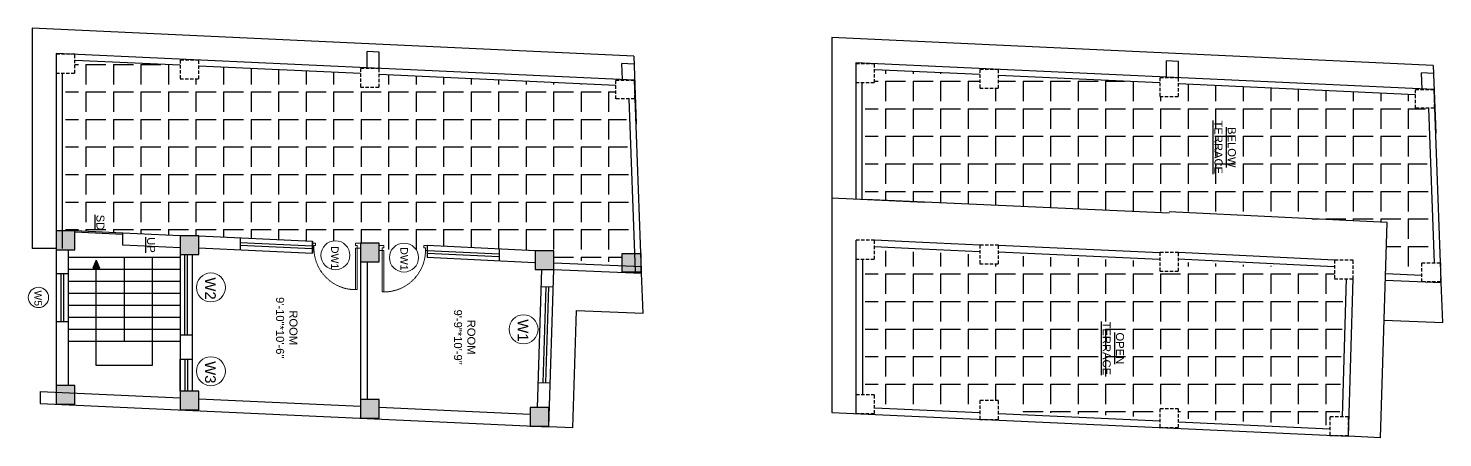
# Model space of a CAD drawing. Header units: inches. Extents: x -10117506 to -5032697, y -6529230 to -3254494.
# Drawn here: x -5054217 to -5053156, y -3264129 to -3263822 of the extents above; entities that cross this region are included whole.
import ezdxf

# ---------------------------------------------------------------- set-up
doc = ezdxf.new("R2010")
doc.units = ezdxf.units.IN
doc.header["$LTSCALE"] = 2
doc.header["$MEASUREMENT"] = 0
doc.linetypes.add('DASHED2', pattern=[0.375, 0.25, -0.125])
doc.linetypes.add('HIDDEN', pattern=[0.375, 0.25, -0.125])
doc.layers.get('0').update_dxf_attribs({"linetype": 'CONTINUOUS'})
doc.layers.add('A-Hatch', color=7, linetype='CONTINUOUS')
for name, color, linetype, lineweight in [('Annotate-Lite.w', 177, 'CONTINUOUS', 9), ('Door-Window.w', 4, 'CONTINUOUS', 15), ('TEXT', 181, 'CONTINUOUS', 25)]:
    doc.layers.add(name, color=color, linetype=linetype, lineweight=lineweight)
doc.styles.add('arial.', font='arial.ttf')
doc.styles.add('gaurav', font='arial.ttf')

# ---------------------------------------------------------------- blocks, each defined once
blk = doc.blocks.new('3-0')
at = {"ltscale": 3}
for p, q in [((11063.04771873254, 10097.67926626675), (11065.97411061868, 10099.89976160063)), ((11063.04771873254, 10097.67926626675), (11064.52804895506, 10095.72833834261)), ((11065.25107978682, 10097.81404997167), (11066.71427572989, 10098.92429763861)), ((11065.99124489813, 10096.83858600955), (11065.25107978682, 10097.81404997167)), ((11065.97411061863, 10099.8997616006), (11066.71427572989, 10098.92429763861)), ((11065.99124489813, 10096.83858600955), (11064.52804895506, 10095.72833834261)), ((11085.49991520455, 10074.12700885048), (11110.3247412691, 10092.9636556783)), ((11086.24008031584, 10073.15154488841), (11111.04573409061, 10091.97364411575)), ((11111.04573409061, 10091.97364411575), (11110.3247412691, 10092.9636556783)), ((11084.03671926142, 10073.01676118352), (11082.57352331835, 10071.90651351658)), ((11082.57352331835, 10071.90651351658), (11084.79401865222, 10068.98012163045)), ((11084.03671926142, 10073.01676118352), (11084.77688437277, 10072.04129722147)), ((11084.77688437277, 10072.04129722147), (11086.24008031584, 10073.15154488841)), ((11084.79401865222, 10068.98012163045), (11087.72041053836, 10071.20061696427)), ((11086.24008031584, 10073.15154488841), (11085.49991520455, 10074.12700885047)), ((11087.72041053836, 10071.20061696427), (11086.24008031584, 10073.15154488841))]:
    blk.add_line(p, q, dxfattribs=at)
at = {"layer": 'Door-Window.w', "color": 9, "linetype": 'HIDDEN', "lineweight": 18}
blk.add_arc((11085.49991520455, 10074.12700885048), 31.16233708904959, 37.19059523975735, 127.1464893766062, dxfattribs=at)

msp = doc.modelspace()

# ---------------------------------------------------------------- hatches: boundary and pattern name
at = {"ltscale": 0.5}
for points in [[(-5054181.925618804, -3263987.744188007), (-5054181.925618804, -3263973.744188007), (-5054195.925618804, -3263973.744188007), (-5054195.925618805, -3263987.744188007)], [(-5054088.925618803, -3263991.468685472), (-5054088.925618803, -3263977.468685472), (-5054102.925618803, -3263977.468685472), (-5054102.925618803, -3263991.468685472)], [(-5053953.925618803, -3263996.875214051), (-5053953.925618803, -3263982.875214051), (-5053967.925618803, -3263982.875214051), (-5053967.925618803, -3263996.875214051)], [(-5053822.961710766, -3264002.560216599), (-5053822.961710766, -3263988.560216599), (-5053836.961710766, -3263988.560216599), (-5053836.961710766, -3264002.560216599)], [(-5053757.55882028, -3264004.740024263), (-5053757.55882028, -3263990.740024263), (-5053771.55882028, -3263990.740024263), (-5053771.558820281, -3264004.740024263)], [(-5054181.925618803, -3264103.611590392), (-5054181.925618803, -3264089.611590392), (-5054195.925618803, -3264089.611590392), (-5054195.925618803, -3264103.611590392)], [(-5054088.925618812, -3264107.869397134), (-5054088.925618812, -3264093.869397134), (-5054102.925618812, -3264093.869397134), (-5054102.925618812, -3264107.869397134)], [(-5053953.925618798, -3264114.05008434), (-5053953.925618798, -3264100.05008434), (-5053967.925618798, -3264100.05008434), (-5053967.925618798, -3264114.05008434)], [(-5053826.5855673, -3264119.880077134), (-5053826.5855673, -3264105.880077134), (-5053840.5855673, -3264105.880077134), (-5053840.585567301, -3264119.880077134)]]:
    msp.add_hatch(color=1, dxfattribs=at).paths.add_polyline_path(points)
at = {"layer": 'A-Hatch', "ltscale": 0.5}
h = msp.add_hatch(dxfattribs=at)
h.set_pattern_fill('ANGLE', color=256, scale=75, angle=-90.00000000000001)
h.set_pattern_definition([(270, (-1794722.414301614, -8309713.919095255), (20.625, -3.788751034862123e-15), [15, -5.625]), (360, (-1794722.414301614, -8309713.919095255), (5.051668046482831e-15, 20.625), [15, -5.625])])
edge = h.paths.add_edge_path()
edge.add_line((-5054095.925618803, -3263977.468685472), (-5054088.925618776, -3263977.468685472))
edge.add_line((-5054088.925618776, -3263977.468685472), (-5054003.925618805, -3263981.266660094))
edge.add_line((-5054003.925618805, -3263981.266660094), (-5054003.925618805, -3263982.899199712))
edge.add_line((-5054003.925618805, -3263982.899199712), (-5054001.477151796, -3263982.899199715))
edge.add_line((-5054001.477151796, -3263982.899199715), (-5054001.477151797, -3263984.735549971))
edge.add_line((-5054001.477151796, -3263984.735549971), (-5054002.701385301, -3263984.735549969))
edge.add_line((-5054002.701385301, -3263984.735549969), (-5054002.701385301, -3263986.571900225))
edge.add_line((-5054002.701385301, -3263986.571900225), (-5054002.75413437, -3263986.571900224))
edge.add_ellipse((-5053971.598319316, -3263986.547916732), major_axis=(18.8318476678193, -24.82029212130361), ratio=0.9999999994320901, start_angle=232.8555013650305, end_angle=235.90446127637)
edge.add_line((-5054002.708756043, -3263988.229021571), (-5053996.916699573, -3263988.453394216))
edge.add_arc((-5053986.647538891, -3263991.97508535), 10.85624104256381, 90, 161.0711817275833, ccw=False)
edge.add_arc((-5053986.647538891, -3263991.97508535), 10.85624104256381, 14.491989668641793, 90, ccw=False)
edge.add_line((-5053976.136714824, -3263989.25836913), (-5053971.598319316, -3263989.434177466))
edge.add_line((-5053971.598319316, -3263989.434177466), (-5053971.598319315, -3263986.547916731))
edge.add_line((-5053971.598319316, -3263986.547916731), (-5053970.374085813, -3263986.547916732))
edge.add_line((-5053970.374085812, -3263986.547916732), (-5053970.37408581, -3263984.711566477))
edge.add_line((-5053970.374085811, -3263984.711566477), (-5053971.598319316, -3263984.711566475))
edge.add_line((-5053971.598319316, -3263984.711566475), (-5053971.598319314, -3263982.87521622))
edge.add_line((-5053971.598319314, -3263982.87521622), (-5053967.925618803, -3263982.875216222))
edge.add_line((-5053967.925618803, -3263982.875216222), (-5053960.925618803, -3263982.875215136))
edge.add_line((-5053960.925618803, -3263982.875215136), (-5053960.925618802, -3263865.928997071))
edge.add_line((-5053960.925618803, -3263865.928997071), (-5053967.925618803, -3263865.928997071))
edge.add_line((-5053967.925618803, -3263865.928997071), (-5053967.925618803, -3263855.786745721))
edge.add_line((-5053967.925618803, -3263855.786745721), (-5054088.925618803, -3263850.194341248))
edge.add_line((-5054088.925618803, -3263850.194341248), (-5054088.925618803, -3263859.689537534))
edge.add_line((-5054088.925618803, -3263859.689537534), (-5054095.925618803, -3263859.689537534))
edge.add_line((-5054095.925618803, -3263859.689537534), (-5054095.925618803, -3263977.468685472))
edge = h.paths.add_edge_path()
edge.add_line((-5053960.925618803, -3263982.87521405), (-5053953.925618803, -3263982.87521405))
edge.add_line((-5053953.925618803, -3263982.87521405), (-5053953.925618804, -3263984.601001791))
edge.add_line((-5053953.925618803, -3263984.601001791), (-5053950.252920129, -3263984.60100179))
edge.add_line((-5053950.25292013, -3263984.60100179), (-5053950.252920129, -3263986.437352045))
edge.add_line((-5053950.252920128, -3263986.437352045), (-5053951.477153633, -3263986.437352045))
edge.add_line((-5053951.477153633, -3263986.437352045), (-5053951.477153634, -3263988.273702301))
edge.add_line((-5053951.477153633, -3263988.273702301), (-5053950.252920128, -3263988.273702301))
edge.add_line((-5053950.252920128, -3263988.273702301), (-5053950.252920128, -3263990.2610554))
edge.add_line((-5053950.252920128, -3263990.2610554), (-5053945.559538705, -3263990.442867579))
edge.add_arc((-5053935.203700554, -3263993.700870919), 10.85624104256381, 90.00000000245763, 162.5361393454087, ccw=False)
edge.add_arc((-5053935.203700554, -3263993.700870919), 10.85624104256381, 13.027032055997381, 90, ccw=False)
edge.add_line((-5053924.626857633, -3263991.253757641), (-5053919.260623131, -3263991.461634798))
edge.add_ellipse((-5053950.252920128, -3263988.273702301), major_axis=(18.8318476678193, 24.8202921213036), ratio=0.9999999994320901, start_angle=301.3156955908996, end_angle=307.1444986349694)
edge.add_line((-5053919.097105075, -3263988.297685795), (-5053919.149854144, -3263988.297685795))
edge.add_line((-5053919.149854144, -3263988.297685795), (-5053919.149854144, -3263986.461335537))
edge.add_line((-5053919.149854144, -3263986.461335537), (-5053920.374087648, -3263986.461335539))
edge.add_line((-5053920.374087648, -3263986.461335539), (-5053920.374087648, -3263984.624985283))
edge.add_line((-5053920.374087648, -3263984.624985283), (-5053917.925620639, -3263984.624985281))
edge.add_line((-5053917.925620639, -3263984.624985281), (-5053836.961710754, -3263988.560216599))
edge.add_line((-5053836.961710754, -3263988.560216599), (-5053829.961710767, -3263988.560216598))
edge.add_line((-5053829.961710767, -3263988.560216598), (-5053826.478146092, -3263862.324195961))
edge.add_line((-5053826.478146092, -3263862.324195961), (-5053953.925618803, -3263856.433800782))
edge.add_line((-5053953.925618803, -3263856.433800782), (-5053953.925618803, -3263865.928997071))
edge.add_line((-5053953.925618803, -3263865.928997071), (-5053960.925618803, -3263865.928997071))
edge.add_line((-5053960.925618803, -3263865.928997071), (-5053960.925618803, -3263982.87521405))
h.paths.add_polyline_path([(-5054188.925618804, -3263973.744188006), (-5054181.925618803, -3263973.744188006), (-5054145.925618803, -3263975.441427357), (-5054102.925618796, -3263977.468685472), (-5054095.925618803, -3263977.468685473), (-5054095.925618803, -3263859.689537534), (-5054102.925618803, -3263859.689537534), (-5054102.925618803, -3263849.547286185), (-5054181.925618803, -3263845.896046902), (-5054181.925618803, -3263855.391243187), (-5054188.925618803, -3263855.391243187)])
h.paths.add_polyline_path([(-5053768.871007083, -3263874.783946256), (-5053776.335604813, -3263874.783946255), (-5053776.335604813, -3263864.641694906), (-5053826.478146091, -3263862.324195962), (-5053829.961710768, -3263988.560216599), (-5053822.961710766, -3263988.560216599), (-5053822.961710766, -3263995.192061434), (-5053771.558820281, -3263997.183306269), (-5053771.558820281, -3263990.725638179), (-5053765.023418012, -3263990.725638179)])
h.paths.add_polyline_path([(-5054157.708474601, -3263960.454149344), (-5054157.708474601, -3263974.275431745), (-5054168.010793837, -3263974.275431745), (-5054168.010793837, -3263960.454149344)], flags=24)
h = msp.add_hatch(dxfattribs=at)
h.set_pattern_fill('ANGLE', color=256, scale=75, angle=-90.00000000000001)
h.set_pattern_definition([(270, (-1794122.952365821, -8309128.457159462), (20.625, -3.788751034862123e-15), [15, -5.625]), (360, (-1794122.952365821, -8309128.457159462), (5.051668046482831e-15, 20.625), [15, -5.625])])
h.paths.add_polyline_path([(-5053227.016210299, -3263869.324195963), (-5053354.463683011, -3263863.433800783), (-5053354.46368301, -3263872.928997071), (-5053361.463683011, -3263872.928997071), (-5053361.463683009, -3263959.499565304), (-5053229.681414858, -3263965.904810674)])
h.paths.add_polyline_path([(-5053361.463683011, -3263960.158056077), (-5053361.463683011, -3263872.928997071), (-5053368.46368301, -3263872.928997071), (-5053368.463683009, -3263862.786745721), (-5053489.46368301, -3263857.194341248), (-5053489.46368301, -3263866.689537534), (-5053496.46368301, -3263866.689537534), (-5053496.463683011, -3263954.125978737)])
h.paths.add_polyline_path([(-5053229.681414858, -3263965.904810674), (-5053198.194337132, -3263967.435232494), (-5053199.290906521, -3264003.129864424), (-5053172.096884487, -3264004.183306271), (-5053172.096884487, -3263997.72563818), (-5053165.561482219, -3263997.72563818), (-5053169.409071289, -3263881.783946256), (-5053176.873669021, -3263881.783946255), (-5053176.873669021, -3263871.641694908), (-5053227.016210298, -3263869.324195964)])
h.paths.add_polyline_path([(-5053582.46368301, -3263852.896046901), (-5053582.46368301, -3263862.391243187), (-5053589.463683011, -3263862.391243189), (-5053589.463683011, -3263949.970547681), (-5053496.463683011, -3263954.125978736), (-5053496.463683011, -3263866.689537534), (-5053503.46368301, -3263866.689537534), (-5053503.46368301, -3263856.547286186)])
h.paths.add_polyline_path([(-5053496.46368301, -3263998.468685473), (-5053503.46368301, -3263998.468685473), (-5053503.46368301, -3263991.346821399), (-5053582.46368301, -3263988.286519917), (-5053582.46368301, -3263994.744188009), (-5053589.463683011, -3263994.744188008), (-5053589.46368301, -3264096.611590392), (-5053582.46368301, -3264096.611590392), (-5053582.463683009, -3264104.228254666), (-5053503.46368301, -3264107.708003064), (-5053503.463683011, -3264100.869397135), (-5053496.463683011, -3264100.869397135)])
h.paths.add_polyline_path([(-5053496.46368301, -3264100.869397135), (-5053489.46368301, -3264100.869397135), (-5053489.46368301, -3264108.324667336), (-5053368.46368301, -3264113.654408555), (-5053368.463683009, -3264107.050084341), (-5053361.46368301, -3264107.050084341), (-5053361.46368301, -3264003.875214051), (-5053368.46368301, -3264003.875214051), (-5053368.463683011, -3263996.576450516), (-5053489.46368301, -3263991.889153308), (-5053489.46368301, -3263998.468685473), (-5053496.46368301, -3263998.468685473)])
h.paths.add_polyline_path([(-5053241.1236315, -3264119.263412862), (-5053241.1236315, -3264112.880077135), (-5053233.737292441, -3264112.880077135), (-5053230.886114033, -3264009.5602166), (-5053237.499774973, -3264009.5602166), (-5053237.499774973, -3264001.649729528), (-5053354.46368301, -3263997.118782423), (-5053354.46368301, -3264003.875214051), (-5053361.463683011, -3264003.875214051), (-5053361.46368301, -3264107.050084342), (-5053354.46368301, -3264107.050084341), (-5053354.46368301, -3264114.271072827)])
h.paths.add_polyline_path([(-5053309.39940422, -3263889.841529819), (-5053309.39940422, -3263932.246713994), (-5053329.808135461, -3263932.246713994), (-5053329.808135461, -3263889.841529819)], flags=24)
h.paths.add_polyline_path([(-5053393.215109771, -3264040.474923294), (-5053393.215109771, -3264082.880107469), (-5053413.623841012, -3264082.880107469), (-5053413.623841012, -3264040.474923294)], flags=24)
h = msp.add_hatch(dxfattribs=at)
h.set_pattern_fill('ANSI31', color=256, angle=-90.00000000000001)
h.set_pattern_definition([(315, (-1795387.696255829, -8355261.993018329), (0.08838834764831846, 0.08838834764831843), [])])
h.paths.add_polyline_path([(-5054165.925618801, -3263995.61520502), (-5054168.434854247, -3264001.535219547), (-5054163.416383358, -3264001.535219547)])

# ---------------------------------------------------------------- linework, layer by layer
at = {"ltscale": 0.5}
for p, q in [((-5053762.99913625, -3263842.734064156), (-5054213.925618802, -3263821.893045328)), ((-5054213.925618802, -3263821.893045328), (-5054213.925618805, -3263986.744188007)), ((-5053163.537200456, -3263849.734064157), (-5053614.463683009, -3263828.893045329)), ((-5053614.463683009, -3263828.893045329), (-5053614.463683013, -3264109.787498767)), ((-5053762.335604813, -3263860.783946255), (-5054195.925618803, -3263840.744188123)), ((-5054102.925618803, -3263849.547286185), (-5054181.925618803, -3263845.896046901)), ((-5053962.925618805, -3263851.281942007), (-5053962.925618805, -3263839.281942007)), ((-5053953.925618805, -3263839.697905976), (-5053962.925618805, -3263839.281942007)), ((-5053953.925618805, -3263851.697905976), (-5053953.925618805, -3263839.697905976)), ((-5053762.99913625, -3263842.734064156), (-5053761.130607378, -3263893.563194418)), ((-5053363.463683012, -3263858.281942008), (-5053363.463683012, -3263846.281942008)), ((-5053354.463683012, -3263846.697905977), (-5053363.463683012, -3263846.281942008)), ((-5053354.463683012, -3263858.697905977), (-5053354.463683012, -3263846.697905977)), ((-5054195.925618803, -3263854.744188007), (-5054195.925618805, -3263986.744188007)), ((-5054191.425618803, -3263855.391243187), (-5054191.425618805, -3263986.744188007)), ((-5053967.925618803, -3263855.786745721), (-5054088.925618803, -3263850.194341248)), ((-5053776.335604813, -3263864.641694906), (-5053953.925618803, -3263856.433800783)), ((-5053762.777959105, -3263848.750691522), (-5053771.799365833, -3263848.333738172)), ((-5053771.357011542, -3263860.366992905), (-5053771.799365833, -3263848.333738171)), ((-5053162.873669021, -3263867.783946256), (-5053596.46368301, -3263847.744188124)), ((-5053503.46368301, -3263856.547286186), (-5053582.46368301, -3263852.896046902)), ((-5053368.46368301, -3263862.786745722), (-5053489.46368301, -3263857.194341249)), ((-5053163.316023312, -3263855.750691523), (-5053172.337430039, -3263855.333738173)), ((-5053171.895075749, -3263867.366992906), (-5053172.337430039, -3263855.333738172)), ((-5053163.537200456, -3263849.734064157), (-5053161.668671584, -3263900.563194419)), ((-5053757.071340718, -3264003.986424548), (-5053762.335604813, -3263860.783946255)), ((-5053596.463683009, -3263861.744188008), (-5053596.463683011, -3263950.050828463)), ((-5053591.963683009, -3263862.391243188), (-5053591.963683011, -3263950.262983383)), ((-5053176.873669021, -3263871.641694907), (-5053354.46368301, -3263863.433800784)), ((-5053157.609404925, -3264010.986424549), (-5053162.873669021, -3263867.783946256)), ((-5053761.568303214, -3264004.151737317), (-5053766.323990585, -3263874.783946255)), ((-5053162.599924045, -3263997.72563818), (-5053166.862054792, -3263881.783946256)), ((-5053545.050886126, -3263952.474712407), (-5053614.463683011, -3263949.202208788)), ((-5053589.46368301, -3263949.970547681), (-5053361.46368301, -3263960.158056076)), ((-5053198.194337132, -3263967.435232494), (-5053361.463683011, -3263959.499565303)), ((-5054145.925618803, -3263975.441427357), (-5054181.925618803, -3263973.744188007)), ((-5053203.146033142, -3264128.618800515), (-5053198.194337132, -3263967.435232494)), ((-5054181.925618803, -3263978.749741676), (-5054182.16108495, -3263978.738640498)), ((-5054145.972712032, -3263976.440317856), (-5054181.972712032, -3263974.743078506)), ((-5054102.925618803, -3263977.468685472), (-5054145.925618803, -3263975.441427357)), ((-5054145.925618803, -3263984.451423963), (-5054145.925618803, -3263975.441427357)), ((-5054102.925618803, -3263986.478682078), (-5054145.925618803, -3263984.451423963)), ((-5054088.925618803, -3263977.468685472), (-5054003.925618805, -3263981.266660093)), ((-5054057.925618805, -3263978.642003113), (-5054057.925618805, -3263987.652627744)), ((-5054057.925618809, -3263982.274612501), (-5054003.879449871, -3263984.772530162)), ((-5054057.925618805, -3263984.276747485), (-5054003.971787739, -3263986.770397454)), ((-5054003.925618805, -3263990.2756398), (-5054003.925618805, -3263981.266660093)), ((-5054003.925618805, -3263981.266660093), (-5054003.925618805, -3263990.277284724)), ((-5053836.961710766, -3263988.560216599), (-5053917.925620636, -3263984.624985281)), ((-5053917.925620636, -3263984.624985281), (-5053917.925620636, -3263993.635609912)), ((-5053596.463683011, -3263980.744188008), (-5053596.463683011, -3263993.744188008)), ((-5053546.46368301, -3263982.441427358), (-5053582.46368301, -3263980.744188008)), ((-5053503.46368301, -3263984.468685473), (-5053546.46368301, -3263982.441427358)), ((-5053489.46368301, -3263984.468685473), (-5053368.46368301, -3263989.875214051)), ((-5054195.925618805, -3263986.744188007), (-5054213.925618804, -3263986.744188007)), ((-5054195.925618805, -3263986.744188007), (-5054195.925618803, -3264005.744188007)), ((-5054186.925618805, -3263987.744188007), (-5054186.925618803, -3264089.611590392)), ((-5054186.925618803, -3263993.243123164), (-5054144.925618803, -3263993.243123164)), ((-5054144.925618805, -3263993.243123164), (-5054144.925618803, -3264056.243123164)), ((-5054144.925618803, -3263993.243123164), (-5054102.925618804, -3263993.243123164)), ((-5054123.925618804, -3263993.243123164), (-5054123.9256188, -3264074.50680326)), ((-5054102.925618803, -3263991.468685472), (-5054102.925618803, -3264093.869397134)), ((-5054099.425618803, -3264051.468685472), (-5054099.425618803, -3263991.468685472)), ((-5054097.425618803, -3264051.468685472), (-5054097.425618803, -3263991.468685472)), ((-5054093.925618803, -3263991.468685472), (-5054093.925618803, -3264093.869397134)), ((-5054089.327356461, -3263986.459714715), (-5054003.925618805, -3263990.2756398)), ((-5053917.92562064, -3263988.257594669), (-5053863.879451702, -3263990.75551233)), ((-5053917.925620636, -3263990.259729653), (-5053863.97178957, -3263992.753379622)), ((-5053837.398637798, -3263997.549604497), (-5053917.925620636, -3263993.635609912)), ((-5053863.925620636, -3263987.249642261), (-5053863.925620636, -3263996.260266892)), ((-5053596.463683011, -3263993.744188008), (-5053596.463683011, -3264012.744188008)), ((-5053596.46368301, -3263994.744188008), (-5053596.46368301, -3264110.611590393)), ((-5053591.46368301, -3263994.744188008), (-5053591.46368301, -3264096.611590393)), ((-5053546.699149158, -3263987.43587985), (-5053582.699149158, -3263985.738640499)), ((-5053503.699149158, -3263989.463137965), (-5053546.699149158, -3263987.43587985)), ((-5053489.686870597, -3263989.463701719), (-5053368.686870597, -3263994.870230298)), ((-5053237.742512213, -3264000.554320987), (-5053354.70642025, -3263994.869318439)), ((-5053237.499774974, -3263995.5602166), (-5053354.46368301, -3263989.875214051)), ((-5054195.925618805, -3264005.744188007), (-5054195.925618805, -3264041.744188007)), ((-5054186.925618805, -3264005.744188007), (-5054195.925618805, -3264005.744188007)), ((-5054192.425618805, -3264005.744188007), (-5054192.425618805, -3264041.744188007)), ((-5054190.425618805, -3264005.744188007), (-5054190.425618805, -3264041.744188007)), ((-5054186.925618803, -3264002.243123164), (-5054144.925618803, -3264002.243123164)), ((-5054165.925618802, -3263995.615205021), (-5054168.434854247, -3264001.535219547)), ((-5054163.416383358, -3264001.535219547), (-5054168.434854247, -3264001.535219547)), ((-5054165.925618802, -3263995.615205021), (-5054163.416383358, -3264001.535219547)), ((-5054165.925618802, -3264074.50680326), (-5054165.925618803, -3264001.535219547)), ((-5054144.925618803, -3264002.243123164), (-5054102.925618804, -3264002.243123164)), ((-5053967.925618803, -3263996.875214051), (-5053967.925618803, -3264100.05008434)), ((-5053962.925618803, -3263996.875214051), (-5053962.925618803, -3264100.05008434)), ((-5053835.140030537, -3264105.880077134), (-5053831.965956733, -3264002.560216599)), ((-5053826.585567294, -3264120.521037289), (-5053822.961710766, -3264002.560216599)), ((-5053822.961710766, -3264002.560216599), (-5053757.020974629, -3264005.356520866)), ((-5053822.749869535, -3263997.564706285), (-5053756.809133396, -3264000.361010552)), ((-5053755.915430499, -3264035.430365258), (-5053757.020974629, -3264005.356520866)), ((-5053199.366150381, -3264005.579141198), (-5053172.096884487, -3264006.735530541)), ((-5054186.925618803, -3264011.243123164), (-5054144.925618803, -3264011.243123164)), ((-5054144.925618803, -3264011.243123164), (-5054102.925618804, -3264011.243123164)), ((-5053823.367528373, -3264015.77006018), (-5053832.363284409, -3264015.493702919)), ((-5053828.864934839, -3264015.601175187), (-5053831.075792921, -3264087.567223477)), ((-5053826.865877943, -3264015.662587912), (-5053829.076736024, -3264087.628636202)), ((-5053231.67620765, -3264112.880077135), (-5053228.497417215, -3264009.406684789)), ((-5053227.1236315, -3264127.52103729), (-5053223.499774973, -3264009.5602166)), ((-5053199.519692647, -3264010.577123757), (-5053157.559038836, -3264012.356520867)), ((-5053156.453494705, -3264042.430365259), (-5053157.559038836, -3264012.356520867)), ((-5054186.925618803, -3264020.243123164), (-5054144.925618803, -3264020.243123164)), ((-5054144.925618803, -3264020.243123164), (-5054102.925618804, -3264020.243123164)), ((-5054186.925618803, -3264029.243123164), (-5054144.925618803, -3264029.243123164)), ((-5054144.925618803, -3264029.243123164), (-5054102.925618804, -3264029.243123164)), ((-5053808.602368524, -3264121.344359708), (-5053805.897902619, -3264033.310792319)), ((-5053805.897902619, -3264033.310792319), (-5053755.915430499, -3264035.430365258)), ((-5054195.925618803, -3264041.744188008), (-5054195.925618803, -3264103.611590392)), ((-5054186.925618805, -3264041.744188007), (-5054195.925618805, -3264041.744188007)), ((-5054186.925618803, -3264038.243123164), (-5054144.925618803, -3264038.243123164)), ((-5054186.925618803, -3264047.243123164), (-5054144.925618803, -3264047.243123164)), ((-5054144.925618803, -3264038.243123164), (-5054102.925618804, -3264038.243123164)), ((-5054144.925618803, -3264047.243123164), (-5054102.925618804, -3264047.243123164)), ((-5053200.440946244, -3264040.565019108), (-5053156.453494705, -3264042.430365259)), ((-5054186.925618803, -3264056.243123164), (-5054144.925618803, -3264056.243123164)), ((-5054144.925618803, -3264056.243123163), (-5054102.925618803, -3264056.243123163)), ((-5054102.925618803, -3264051.468685472), (-5054093.925618803, -3264051.468685472)), ((-5054123.9256188, -3264074.50680326), (-5054165.925618802, -3264074.50680326)), ((-5054102.925618803, -3264093.869397134), (-5054102.925618803, -3264069.869397134)), ((-5054102.925618803, -3264069.869397134), (-5054093.925618803, -3264069.869397133)), ((-5054099.425618803, -3264069.869397134), (-5054099.425618803, -3264093.869397134)), ((-5054097.425618803, -3264069.869397134), (-5054097.425618803, -3264093.869397134)), ((-5053825.578386455, -3264087.73610847), (-5053834.574142491, -3264087.459751209)), ((-5054207.925618803, -3264094.052768591), (-5054207.925618803, -3264103.062195974)), ((-5054207.925618803, -3264094.052768592), (-5054102.925618803, -3264098.859969752)), ((-5054088.925618803, -3264099.500929906), (-5053967.925618803, -3264105.040656958)), ((-5054207.925618803, -3264103.062195974), (-5053826.585567294, -3264120.521037289)), ((-5053953.925618803, -3264105.681617112), (-5053840.585567294, -3264110.870649751)), ((-5053614.463683013, -3264109.787498767), (-5053227.1236315, -3264127.52103729)), ((-5053582.46368301, -3264106.247313116), (-5053503.46368301, -3264109.864159702)), ((-5053489.46368301, -3264110.505119857), (-5053368.46368301, -3264116.044846908)), ((-5053808.602368524, -3264121.344359708), (-5053826.585567294, -3264120.521037289)), ((-5053354.46368301, -3264116.685807062), (-5053241.1236315, -3264121.874839702)), ((-5053203.146033142, -3264128.618800515), (-5053227.1236315, -3264127.52103729))]:
    msp.add_line(p, q, dxfattribs=at)
at = {"color": 3, "ltscale": 0.5}
for p, q in [((-5054195.925618803, -3263840.744188123), (-5054195.925618803, -3263854.744188007)), ((-5053596.46368301, -3263847.744188124), (-5053596.463683009, -3263861.744188008)), ((-5053757.020974629, -3264005.356520866), (-5053757.071340718, -3264003.986424548)), ((-5053157.559038836, -3264012.356520867), (-5053157.609404925, -3264010.986424549))]:
    msp.add_line(p, q, dxfattribs=at)
at = {"linetype": 'DASHED2', "ltscale": 5}
for points in [[(-5054195.925618803, -3263841.391243187), (-5054195.925618803, -3263855.391243187), (-5054181.925618803, -3263855.391243187), (-5054181.925618803, -3263841.391243187)], [(-5054102.925618803, -3263845.689537534), (-5054102.925618803, -3263859.689537534), (-5054088.925618803, -3263859.689537534), (-5054088.925618803, -3263845.689537534)], [(-5053967.925618803, -3263851.928997071), (-5053967.925618803, -3263865.928997071), (-5053953.925618803, -3263865.928997071), (-5053953.925618803, -3263851.928997071)], [(-5053596.46368301, -3263848.391243188), (-5053596.46368301, -3263862.391243188), (-5053582.46368301, -3263862.391243188), (-5053582.46368301, -3263848.391243188)], [(-5053503.46368301, -3263852.689537534), (-5053503.46368301, -3263866.689537534), (-5053489.46368301, -3263866.689537534), (-5053489.46368301, -3263852.689537534)], [(-5053762.335604813, -3263860.783946255), (-5053762.335604813, -3263874.783946255), (-5053776.335604813, -3263874.783946255), (-5053776.335604813, -3263860.783946255)], [(-5053368.46368301, -3263858.928997071), (-5053368.46368301, -3263872.928997071), (-5053354.46368301, -3263872.928997071), (-5053354.46368301, -3263858.928997071)], [(-5053162.873669021, -3263867.783946256), (-5053162.873669021, -3263881.783946256), (-5053176.873669021, -3263881.783946256), (-5053176.873669021, -3263867.783946256)], [(-5053596.46368301, -3263980.744188008), (-5053596.46368301, -3263994.744188008), (-5053582.46368301, -3263994.744188008), (-5053582.46368301, -3263980.744188008)], [(-5053503.46368301, -3263984.468685473), (-5053503.46368301, -3263998.468685473), (-5053489.46368301, -3263998.468685473), (-5053489.46368301, -3263984.468685473)], [(-5053368.46368301, -3263989.875214051), (-5053368.46368301, -3264003.875214051), (-5053354.46368301, -3264003.875214051), (-5053354.46368301, -3263989.875214051)], [(-5053237.499774974, -3263995.5602166), (-5053237.499774974, -3264009.5602166), (-5053223.499774974, -3264009.5602166), (-5053223.499774974, -3263995.5602166)], [(-5053158.096884487, -3263997.72563818), (-5053158.096884487, -3264011.72563818), (-5053172.096884487, -3264011.72563818), (-5053172.096884487, -3263997.72563818)], [(-5053596.46368301, -3264096.611590393), (-5053596.46368301, -3264110.611590393), (-5053582.46368301, -3264110.611590393), (-5053582.46368301, -3264096.611590393)], [(-5053503.46368301, -3264100.869397135), (-5053503.46368301, -3264114.869397135), (-5053489.46368301, -3264114.869397135), (-5053489.46368301, -3264100.869397135)], [(-5053368.46368301, -3264107.050084341), (-5053368.46368301, -3264121.050084341), (-5053354.46368301, -3264121.050084341), (-5053354.46368301, -3264107.050084341)], [(-5053241.1236315, -3264112.880077135), (-5053241.1236315, -3264126.880077135), (-5053227.1236315, -3264126.880077135), (-5053227.1236315, -3264112.880077135)]]:
    msp.add_lwpolyline(points, close=True, dxfattribs=at)
at = {"ltscale": 0.5}
for points in [[(-5054195.925618803, -3263973.744188007), (-5054195.925618803, -3263987.744188007), (-5054181.925618803, -3263987.744188007), (-5054181.925618803, -3263973.744188007)], [(-5054102.925618803, -3263977.468685472), (-5054102.925618803, -3263991.468685472), (-5054088.925618803, -3263991.468685472), (-5054088.925618803, -3263977.468685472)], [(-5053967.925618803, -3263982.875214051), (-5053967.925618803, -3263996.875214051), (-5053953.925618803, -3263996.875214051), (-5053953.925618803, -3263982.875214051)], [(-5053836.961710766, -3263988.560216599), (-5053836.961710766, -3264002.560216599), (-5053822.961710766, -3264002.560216599), (-5053822.961710766, -3263988.560216599)], [(-5053757.558820281, -3263990.725638179), (-5053757.558820281, -3264004.725638179), (-5053771.558820281, -3264004.725638179), (-5053771.558820281, -3263990.725638179)], [(-5054195.925618803, -3264089.611590392), (-5054195.925618803, -3264103.611590392), (-5054181.925618803, -3264103.611590392), (-5054181.925618803, -3264089.611590392)], [(-5054102.925618803, -3264093.869397134), (-5054102.925618803, -3264107.869397134), (-5054088.925618803, -3264107.869397134), (-5054088.925618803, -3264093.869397134)], [(-5053967.925618803, -3264100.05008434), (-5053967.925618803, -3264114.05008434), (-5053953.925618803, -3264114.05008434), (-5053953.925618803, -3264100.05008434)], [(-5053840.585567294, -3264105.880077134), (-5053840.585567294, -3264119.880077134), (-5053826.585567294, -3264119.880077134), (-5053826.585567294, -3264105.880077134)]]:
    msp.add_lwpolyline(points, close=True, dxfattribs=at)
at = {"layer": 'Annotate-Lite.w', "ltscale": 0.005}
for centre, radius in [((-5053986.647538891, -3263991.97508535), 10.85624104256381), ((-5053935.203700554, -3263993.700870919), 10.85624104256381), ((-5054079.971017369, -3264016.06282022), 10.85624104256381), ((-5054209.288353689, -3264023.525662228), 7.599368729794668), ((-5053845.596496455, -3264047.427332347), 10.85624104256381), ((-5054079.97101737, -3264078.799056095), 10.85624104256381)]:
    msp.add_circle(centre, radius, dxfattribs=at)

# ---------------------------------------------------------------- block references
at = {"layer": 'Door-Window.w', "linetype": 'ByBlock', "yscale": 0.9997910037636757, "zscale": 0.9997910039624012}
for p, xscale, rotation in [((-5052647.365876464, -3249069.1428433), -0.9997910043702504, 127.190595210246), ((-5055274.485362981, -3249070.868628869), 0.9997910043702504, 232.809404789754)]:
    msp.add_blockref('3-0', p, dxfattribs=dict(at, xscale=xscale, rotation=rotation))

# ---------------------------------------------------------------- texts
at = {"layer": 'Annotate-Lite.w', "ltscale": 0.005, "style": 'gaurav'}
for s, insert, char_height, attachment_point, rotation in [('DW1', (-5053989.819261771, -3263985.003671517), 5.6, 7, 270.00000000000074), ('DW1', (-5053932.280853665, -3263985.97541473), 5.6, 1, 269.9999999999992), ('W2', (-5054076.32056571, -3264008.518536096), 8, 1, 269.9999999999992), ('W5', (-5054206.733037528, -3264018.244663342), 5.6, 1, 269.9999999999992), ('W1', (-5053841.946044795, -3264039.883048223), 8, 1, 269.9999999999992), ('W3', (-5054076.32056571, -3264071.254771971), 8, 1, 269.9999999999992)]:
    msp.add_mtext_dynamic_manual_height_columns(s, width=8, gutter_width=100, heights=[0], dxfattribs=dict(at, insert=insert, char_height=char_height, attachment_point=attachment_point, rotation=rotation))
at = {"layer": 'TEXT', "lineweight": -2, "char_height": 6.000000000000002, "width": 127.5059031131969, "attachment_point": 5, "rotation": 269.9999999999999, "style": 'arial.'}
for s, insert in [('{\\LBELOW \\PTERRACE}', (-5053319.603769841, -3263911.044121906)), ('{\\LSD}', (-5054162.859634219, -3263967.364790545)), ('{\\LUP}', (-5054124.813679025, -3263984.252673177)), ('{\\LOPEN\\PTERRACE}', (-5053403.419475392, -3264061.677515381))]:
    msp.add_mtext(s, dxfattribs=dict(at, insert=insert))
at = {"layer": 'TEXT', "lineweight": -2, "char_height": 6.000000000000002, "attachment_point": 5, "rotation": 269.9999999999999, "style": 'arial.'}
for s, insert in [('ROOM\\P9\'-10"*10\'-6"', (-5054023.138376674, -3264046.237462283)), ('ROOM\\P9\'-9"*10\'-9"', (-5053889.751628339, -3264053.269390112))]:
    msp.add_mtext_dynamic_manual_height_columns(s, width=45.73142971936613, gutter_width=30, heights=[0], dxfattribs=dict(at, insert=insert))

doc.saveas('drawing.dxf')
